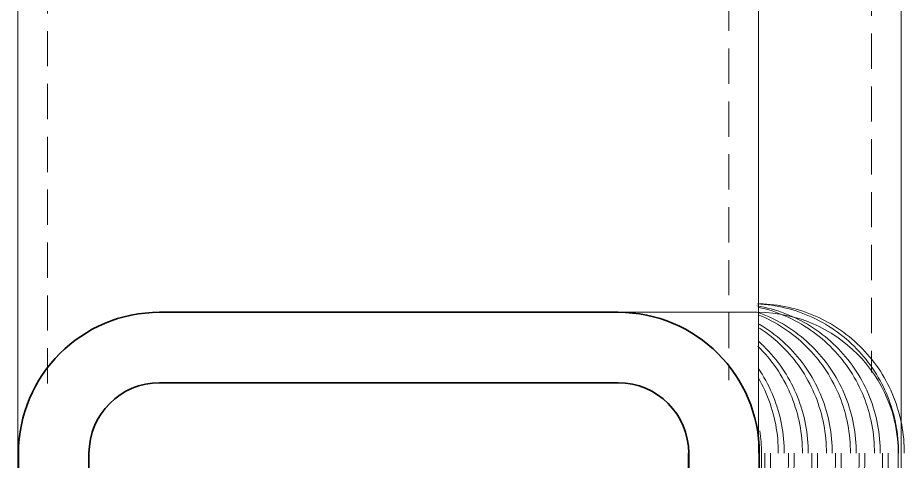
# Model space of a CAD drawing. Header units: centimetres. Extents: x -13467 to 3766, y -437 to 1921.
# Drawn here: x -13122.09 to -13110.12, y 448.52 to 454.51 of the extents above; entities that cross this region are included whole.
import ezdxf

# ---------------------------------------------------------------- set-up
doc = ezdxf.new("R2010")
doc.units = ezdxf.units.CM
doc.linetypes.add('Hidden', pattern=[0.714375, 0.47625, -0.238125])
doc.layers.add('S-BEAM', color=7, linetype='Continuous', lineweight=9)
doc.layers.add('S-COLS', color=7, linetype='Continuous', lineweight=9)
pattern_1 = [(45, (-5050.647, 712), (-25.14472, 25.14472), []), (45, (-5050.647, 750.1), (-25.14472, 25.14472), [])]

# ---------------------------------------------------------------- blocks, each defined once
blk = doc.blocks.new('FP_1-Sección 1-1')
at = {"layer": 'S-COLS'}
blk.add_line((-13112.09, 448.625), (-13112.09, 515.53), dxfattribs=at)
blk = doc.blocks.new('FP_2-Sección 1-1')
at = {"layer": 'S-COLS'}
blk.add_line((-13122.09, 515.53), (-13122.09, 448.625), dxfattribs=at)
blk = doc.blocks.new('HSS Rectangular-Column - 100 x 100 mm-1472442-Sección 1-1')
at = {"layer": 'S-COLS', "true_color": 0xc0c0c0}
h = blk.add_hatch(dxfattribs=at)
h.set_pattern_fill('FP_6', color=9, style=0, pattern_type=2)
h.set_pattern_definition(pattern_1)
h.paths.add_polyline_path([(-13114.908, 46.025), (-13113.995, 46.025), (-13113.995, 440.53), (-13120.185, 440.53), (-13120.111, 436.818), (-13118.723, 436.818), (-13118.564, 436.5), (-13120.185, 436.5), (-13120.111, 241.818), (-13118.723, 241.818), (-13118.564, 241.5), (-13120.185, 241.5), (-13120.185, 46.025)])
h.paths.add_polyline_path([(-13113.995, 441.483), (-13113.995, 449.578), (-13120.185, 449.574), (-13120.175, 441.483), (-13114.908, 441.483)])
h.paths.add_polyline_path([(-13120.185, 450.526), (-13120.175, 450.53), (-13113.995, 450.53), (-13113.995, 507.27), (-13118.801, 507.27), (-13118.801, 515.53), (-13120.185, 515.53), (-13120.185, 450.53)])
h.paths.add_polyline_path([(-13113.995, 508.181), (-13113.995, 515.53), (-13117.497, 515.53), (-13117.497, 509.842), (-13117.195, 509.02), (-13116.433, 508.587), (-13114.908, 508.333)])
at = {"layer": 'S-COLS', "linetype": 'Hidden'}
for p, q in [((-13121.69, 449.568), (-13121.69, 515.53)), ((-13112.49, 515.53), (-13112.49, 449.615))]:
    blk.add_line(p, q, dxfattribs=at)
at = {"layer": 'S-COLS'}
for name in ['FP_2-Sección 1-1', 'FP_1-Sección 1-1']:
    blk.add_blockref(name, (0, 0), dxfattribs=at)
blk = doc.blocks.new('FP_4-Sección 1-1')
at = {"layer": 'S-COLS'}
blk.add_line((-13110.164, 46.025), (-13110.164, 470.014), dxfattribs=at)
blk = doc.blocks.new('HSS Rectangular-Column - 100 x 100 mm-V3-Sección 1-1')
at = {"layer": 'S-COLS', "linetype": 'Hidden'}
blk.add_line((-13110.564, 470.014), (-13110.564, 449.715), dxfattribs=at)
at = {"layer": 'S-COLS'}
blk.add_blockref('FP_4-Sección 1-1', (0, 0), dxfattribs=at)
blk = doc.blocks.new('FP_5-Sección 1-1')
at = {"layer": 'S-BEAM', "color": 9, "true_color": 0xc0c0c0}
for p, q in [((-13112.063, 450.609), (-13112.111, 450.618)), ((-13112.058, 450.642), (-13112.106, 450.645)), ((-13112.047, 450.588), (-13112.094, 450.599)), ((-13112.028, 450.645), (-13112.076, 450.646)), ((-13112.016, 450.599), (-13112.063, 450.609)), ((-13112.009, 450.637), (-13112.058, 450.642)), ((-13112, 450.576), (-13112.047, 450.588)), ((-13111.979, 450.642), (-13112.028, 450.645)), ((-13111.968, 450.588), (-13112.016, 450.599)), ((-13111.961, 450.632), (-13112.009, 450.637)), ((-13111.953, 450.562), (-13112, 450.576)), ((-13111.931, 450.637), (-13111.979, 450.642)), ((-13111.921, 450.576), (-13111.968, 450.588)), ((-13111.913, 450.626), (-13111.961, 450.632)), ((-13111.907, 450.548), (-13111.953, 450.562)), ((-13111.883, 450.632), (-13111.931, 450.637)), ((-13111.875, 450.562), (-13111.921, 450.576)), ((-13111.865, 450.618), (-13111.913, 450.626)), ((-13111.834, 450.626), (-13111.883, 450.632)), ((-13111.828, 450.548), (-13111.875, 450.562)), ((-13111.817, 450.609), (-13111.865, 450.618)), ((-13111.787, 450.618), (-13111.834, 450.626)), ((-13111.77, 450.599), (-13111.817, 450.609)), ((-13111.739, 450.609), (-13111.787, 450.618)), ((-13111.723, 450.588), (-13111.77, 450.599)), ((-13111.691, 450.599), (-13111.739, 450.609)), ((-13111.676, 450.576), (-13111.723, 450.588)), ((-13111.644, 450.588), (-13111.691, 450.599)), ((-13111.629, 450.562), (-13111.676, 450.576)), ((-13111.597, 450.576), (-13111.644, 450.588)), ((-13111.583, 450.548), (-13111.629, 450.562)), ((-13111.55, 450.562), (-13111.597, 450.576)), ((-13111.504, 450.548), (-13111.55, 450.562)), ((-13112.061, 450.516), (-13112.107, 450.532)), ((-13112.05, 450.479), (-13112.095, 450.498)), ((-13112.016, 450.498), (-13112.061, 450.516)), ((-13112.006, 450.459), (-13112.05, 450.479)), ((-13111.971, 450.479), (-13112.016, 450.498)), ((-13111.962, 450.438), (-13112.006, 450.459)), ((-13111.927, 450.459), (-13111.971, 450.479)), ((-13111.919, 450.415), (-13111.962, 450.438)), ((-13111.883, 450.438), (-13111.927, 450.459)), ((-13111.861, 450.532), (-13111.907, 450.548)), ((-13111.84, 450.415), (-13111.883, 450.438)), ((-13111.815, 450.516), (-13111.861, 450.532)), ((-13111.782, 450.532), (-13111.828, 450.548)), ((-13111.77, 450.498), (-13111.815, 450.516)), ((-13111.737, 450.516), (-13111.782, 450.532)), ((-13111.726, 450.479), (-13111.77, 450.498)), ((-13111.692, 450.498), (-13111.737, 450.516)), ((-13111.681, 450.459), (-13111.726, 450.479)), ((-13111.647, 450.479), (-13111.692, 450.498)), ((-13111.638, 450.438), (-13111.681, 450.459)), ((-13111.603, 450.459), (-13111.647, 450.479)), ((-13111.594, 450.415), (-13111.638, 450.438)), ((-13111.559, 450.438), (-13111.603, 450.459)), ((-13111.537, 450.532), (-13111.583, 450.548)), ((-13111.516, 450.415), (-13111.559, 450.438)), ((-13111.491, 450.516), (-13111.537, 450.532)), ((-13111.458, 450.532), (-13111.504, 450.548)), ((-13111.446, 450.498), (-13111.491, 450.516)), ((-13111.412, 450.516), (-13111.458, 450.532)), ((-13111.401, 450.479), (-13111.446, 450.498)), ((-13111.367, 450.498), (-13111.412, 450.516)), ((-13111.357, 450.459), (-13111.401, 450.479)), ((-13111.323, 450.479), (-13111.367, 450.498)), ((-13111.313, 450.438), (-13111.357, 450.459)), ((-13111.278, 450.459), (-13111.323, 450.479)), ((-13111.27, 450.415), (-13111.313, 450.438)), ((-13111.235, 450.438), (-13111.278, 450.459)), ((-13111.191, 450.415), (-13111.235, 450.438)), ((-13112.038, 450.343), (-13112.08, 450.368)), ((-13111.997, 450.316), (-13112.038, 450.343)), ((-13111.876, 450.392), (-13111.919, 450.415)), ((-13111.834, 450.368), (-13111.876, 450.392)), ((-13111.797, 450.392), (-13111.84, 450.415)), ((-13111.792, 450.343), (-13111.834, 450.368)), ((-13111.755, 450.368), (-13111.797, 450.392)), ((-13111.751, 450.316), (-13111.792, 450.343)), ((-13111.714, 450.343), (-13111.755, 450.368)), ((-13111.673, 450.316), (-13111.714, 450.343)), ((-13111.552, 450.392), (-13111.594, 450.415)), ((-13111.51, 450.368), (-13111.552, 450.392)), ((-13111.473, 450.392), (-13111.516, 450.415)), ((-13111.468, 450.343), (-13111.51, 450.368)), ((-13111.431, 450.368), (-13111.473, 450.392)), ((-13111.427, 450.316), (-13111.468, 450.343)), ((-13111.389, 450.343), (-13111.431, 450.368)), ((-13111.349, 450.316), (-13111.389, 450.343)), ((-13111.227, 450.392), (-13111.27, 450.415)), ((-13111.185, 450.368), (-13111.227, 450.392)), ((-13111.149, 450.392), (-13111.191, 450.415)), ((-13111.144, 450.343), (-13111.185, 450.368)), ((-13111.107, 450.368), (-13111.149, 450.392)), ((-13111.103, 450.316), (-13111.144, 450.343)), ((-13111.065, 450.343), (-13111.107, 450.368)), ((-13111.024, 450.316), (-13111.065, 450.343)), ((-13112.036, 450.289), (-13112.076, 450.316)), ((-13111.996, 450.261), (-13112.036, 450.289)), ((-13111.957, 450.289), (-13111.997, 450.316)), ((-13111.957, 450.232), (-13111.996, 450.261)), ((-13111.917, 450.261), (-13111.957, 450.289)), ((-13111.919, 450.202), (-13111.957, 450.232)), ((-13111.882, 450.17), (-13111.919, 450.202)), ((-13111.878, 450.232), (-13111.917, 450.261)), ((-13111.84, 450.202), (-13111.878, 450.232)), ((-13111.803, 450.17), (-13111.84, 450.202)), ((-13111.711, 450.289), (-13111.751, 450.316)), ((-13111.672, 450.261), (-13111.711, 450.289)), ((-13111.633, 450.289), (-13111.673, 450.316)), ((-13111.633, 450.232), (-13111.672, 450.261)), ((-13111.593, 450.261), (-13111.633, 450.289)), ((-13111.595, 450.202), (-13111.633, 450.232)), ((-13111.557, 450.17), (-13111.595, 450.202)), ((-13111.554, 450.232), (-13111.593, 450.261)), ((-13111.516, 450.202), (-13111.554, 450.232)), ((-13111.479, 450.17), (-13111.516, 450.202)), ((-13111.387, 450.289), (-13111.427, 450.316)), ((-13111.347, 450.261), (-13111.387, 450.289)), ((-13111.308, 450.289), (-13111.349, 450.316)), ((-13111.309, 450.232), (-13111.347, 450.261)), ((-13111.27, 450.202), (-13111.309, 450.232)), ((-13111.269, 450.261), (-13111.308, 450.289)), ((-13111.233, 450.17), (-13111.27, 450.202)), ((-13111.23, 450.232), (-13111.269, 450.261)), ((-13111.192, 450.202), (-13111.23, 450.232)), ((-13111.154, 450.17), (-13111.192, 450.202)), ((-13111.063, 450.289), (-13111.103, 450.316)), ((-13111.023, 450.261), (-13111.063, 450.289)), ((-13110.984, 450.289), (-13111.024, 450.316)), ((-13110.984, 450.232), (-13111.023, 450.261)), ((-13110.944, 450.261), (-13110.984, 450.289)), ((-13110.946, 450.202), (-13110.984, 450.232)), ((-13110.909, 450.17), (-13110.946, 450.202)), ((-13110.906, 450.232), (-13110.944, 450.261)), ((-13110.867, 450.202), (-13110.906, 450.232)), ((-13110.83, 450.17), (-13110.867, 450.202)), ((-13112.055, 450.106), (-13112.091, 450.139)), ((-13112.02, 450.072), (-13112.055, 450.106)), ((-13111.845, 450.139), (-13111.882, 450.17)), ((-13111.809, 450.106), (-13111.845, 450.139)), ((-13111.774, 450.072), (-13111.809, 450.106)), ((-13111.766, 450.139), (-13111.803, 450.17)), ((-13111.73, 450.106), (-13111.766, 450.139)), ((-13111.695, 450.072), (-13111.73, 450.106)), ((-13111.521, 450.139), (-13111.557, 450.17)), ((-13111.485, 450.106), (-13111.521, 450.139)), ((-13111.45, 450.072), (-13111.485, 450.106)), ((-13111.442, 450.139), (-13111.479, 450.17)), ((-13111.406, 450.106), (-13111.442, 450.139)), ((-13111.371, 450.072), (-13111.406, 450.106)), ((-13111.196, 450.139), (-13111.233, 450.17)), ((-13111.16, 450.106), (-13111.196, 450.139)), ((-13111.125, 450.072), (-13111.16, 450.106)), ((-13111.118, 450.139), (-13111.154, 450.17)), ((-13111.082, 450.106), (-13111.118, 450.139)), ((-13111.047, 450.072), (-13111.082, 450.106)), ((-13110.872, 450.139), (-13110.909, 450.17)), ((-13110.836, 450.106), (-13110.872, 450.139)), ((-13110.801, 450.072), (-13110.836, 450.106)), ((-13110.793, 450.139), (-13110.83, 450.17)), ((-13110.758, 450.106), (-13110.793, 450.139)), ((-13110.722, 450.072), (-13110.758, 450.106)), ((-13112.064, 450.037), (-13112.098, 450.072)), ((-13112.031, 450.002), (-13112.064, 450.037)), ((-13111.998, 449.966), (-13112.031, 450.002)), ((-13111.985, 450.037), (-13112.02, 450.072)), ((-13111.966, 449.929), (-13111.998, 449.966)), ((-13111.952, 450.002), (-13111.985, 450.037)), ((-13111.919, 449.966), (-13111.952, 450.002)), ((-13111.888, 449.929), (-13111.919, 449.966)), ((-13111.74, 450.037), (-13111.774, 450.072)), ((-13111.706, 450.002), (-13111.74, 450.037)), ((-13111.674, 449.966), (-13111.706, 450.002)), ((-13111.661, 450.037), (-13111.695, 450.072)), ((-13111.642, 449.929), (-13111.674, 449.966)), ((-13111.628, 450.002), (-13111.661, 450.037)), ((-13111.595, 449.966), (-13111.628, 450.002)), ((-13111.564, 449.929), (-13111.595, 449.966)), ((-13111.415, 450.037), (-13111.45, 450.072)), ((-13111.382, 450.002), (-13111.415, 450.037)), ((-13111.35, 449.966), (-13111.382, 450.002)), ((-13111.337, 450.037), (-13111.371, 450.072)), ((-13111.318, 449.929), (-13111.35, 449.966)), ((-13111.303, 450.002), (-13111.337, 450.037)), ((-13111.271, 449.966), (-13111.303, 450.002)), ((-13111.239, 449.929), (-13111.271, 449.966)), ((-13111.091, 450.037), (-13111.125, 450.072)), ((-13111.058, 450.002), (-13111.091, 450.037)), ((-13111.025, 449.966), (-13111.058, 450.002)), ((-13111.013, 450.037), (-13111.047, 450.072)), ((-13110.994, 449.929), (-13111.025, 449.966)), ((-13110.979, 450.002), (-13111.013, 450.037)), ((-13110.947, 449.966), (-13110.979, 450.002)), ((-13110.915, 449.929), (-13110.947, 449.966)), ((-13110.767, 450.037), (-13110.801, 450.072)), ((-13110.733, 450.002), (-13110.767, 450.037)), ((-13110.701, 449.966), (-13110.733, 450.002)), ((-13110.688, 450.037), (-13110.722, 450.072)), ((-13110.669, 449.929), (-13110.701, 449.966)), ((-13110.655, 450.002), (-13110.688, 450.037)), ((-13110.622, 449.966), (-13110.655, 450.002)), ((-13110.591, 449.929), (-13110.622, 449.966)), ((-13111.936, 449.891), (-13111.966, 449.929)), ((-13111.906, 449.853), (-13111.936, 449.891)), ((-13111.877, 449.814), (-13111.906, 449.853)), ((-13111.857, 449.891), (-13111.888, 449.929)), ((-13111.827, 449.853), (-13111.857, 449.891)), ((-13111.798, 449.814), (-13111.827, 449.853)), ((-13111.611, 449.891), (-13111.642, 449.929)), ((-13111.582, 449.853), (-13111.611, 449.891)), ((-13111.553, 449.814), (-13111.582, 449.853)), ((-13111.533, 449.891), (-13111.564, 449.929)), ((-13111.503, 449.853), (-13111.533, 449.891)), ((-13111.474, 449.814), (-13111.503, 449.853)), ((-13111.287, 449.891), (-13111.318, 449.929)), ((-13111.257, 449.853), (-13111.287, 449.891)), ((-13111.228, 449.814), (-13111.257, 449.853)), ((-13111.209, 449.891), (-13111.239, 449.929)), ((-13111.179, 449.853), (-13111.209, 449.891)), ((-13111.15, 449.814), (-13111.179, 449.853)), ((-13110.963, 449.891), (-13110.994, 449.929)), ((-13110.933, 449.853), (-13110.963, 449.891)), ((-13110.904, 449.814), (-13110.933, 449.853)), ((-13110.884, 449.891), (-13110.915, 449.929)), ((-13110.854, 449.853), (-13110.884, 449.891)), ((-13110.826, 449.814), (-13110.854, 449.853)), ((-13110.639, 449.891), (-13110.669, 449.929)), ((-13110.609, 449.853), (-13110.639, 449.891)), ((-13110.58, 449.814), (-13110.609, 449.853)), ((-13110.56, 449.891), (-13110.591, 449.929)), ((-13110.53, 449.853), (-13110.56, 449.891)), ((-13110.501, 449.814), (-13110.53, 449.853)), ((-13112.068, 449.733), (-13112.095, 449.774)), ((-13112.042, 449.692), (-13112.068, 449.733)), ((-13111.849, 449.774), (-13111.877, 449.814)), ((-13111.822, 449.733), (-13111.849, 449.774)), ((-13111.796, 449.692), (-13111.822, 449.733)), ((-13111.77, 449.774), (-13111.798, 449.814)), ((-13111.743, 449.733), (-13111.77, 449.774)), ((-13111.718, 449.692), (-13111.743, 449.733)), ((-13111.525, 449.774), (-13111.553, 449.814)), ((-13111.498, 449.733), (-13111.525, 449.774)), ((-13111.472, 449.692), (-13111.498, 449.733)), ((-13111.446, 449.774), (-13111.474, 449.814)), ((-13111.419, 449.733), (-13111.446, 449.774)), ((-13111.393, 449.692), (-13111.419, 449.733)), ((-13111.2, 449.774), (-13111.228, 449.814)), ((-13111.174, 449.733), (-13111.2, 449.774)), ((-13111.148, 449.692), (-13111.174, 449.733)), ((-13111.122, 449.774), (-13111.15, 449.814)), ((-13111.095, 449.733), (-13111.122, 449.774)), ((-13111.069, 449.692), (-13111.095, 449.733)), ((-13110.876, 449.774), (-13110.904, 449.814)), ((-13110.849, 449.733), (-13110.876, 449.774)), ((-13110.823, 449.692), (-13110.849, 449.733)), ((-13110.798, 449.774), (-13110.826, 449.814)), ((-13110.771, 449.733), (-13110.798, 449.774)), ((-13110.745, 449.692), (-13110.771, 449.733)), ((-13110.552, 449.774), (-13110.58, 449.814)), ((-13110.525, 449.733), (-13110.552, 449.774)), ((-13110.499, 449.692), (-13110.525, 449.733)), ((-13110.473, 449.774), (-13110.501, 449.814)), ((-13110.446, 449.733), (-13110.473, 449.774)), ((-13110.42, 449.692), (-13110.446, 449.733)), ((-13112.072, 449.608), (-13112.095, 449.65)), ((-13112.049, 449.565), (-13112.072, 449.608)), ((-13112.017, 449.65), (-13112.042, 449.692)), ((-13111.993, 449.608), (-13112.017, 449.65)), ((-13111.97, 449.565), (-13111.993, 449.608)), ((-13111.771, 449.65), (-13111.796, 449.692)), ((-13111.747, 449.608), (-13111.771, 449.65)), ((-13111.724, 449.565), (-13111.747, 449.608)), ((-13111.693, 449.65), (-13111.718, 449.692)), ((-13111.669, 449.608), (-13111.693, 449.65)), ((-13111.646, 449.565), (-13111.669, 449.608)), ((-13111.447, 449.65), (-13111.472, 449.692)), ((-13111.423, 449.608), (-13111.447, 449.65)), ((-13111.4, 449.565), (-13111.423, 449.608)), ((-13111.368, 449.65), (-13111.393, 449.692)), ((-13111.344, 449.608), (-13111.368, 449.65)), ((-13111.321, 449.565), (-13111.344, 449.608)), ((-13111.123, 449.65), (-13111.148, 449.692)), ((-13111.099, 449.608), (-13111.123, 449.65)), ((-13111.076, 449.565), (-13111.099, 449.608)), ((-13111.044, 449.65), (-13111.069, 449.692)), ((-13111.02, 449.608), (-13111.044, 449.65)), ((-13110.997, 449.565), (-13111.02, 449.608)), ((-13110.798, 449.65), (-13110.823, 449.692)), ((-13110.774, 449.608), (-13110.798, 449.65)), ((-13110.751, 449.565), (-13110.774, 449.608)), ((-13110.72, 449.65), (-13110.745, 449.692)), ((-13110.696, 449.608), (-13110.72, 449.65)), ((-13110.673, 449.565), (-13110.696, 449.608)), ((-13110.474, 449.65), (-13110.499, 449.692)), ((-13110.45, 449.608), (-13110.474, 449.65)), ((-13110.427, 449.565), (-13110.45, 449.608)), ((-13110.395, 449.65), (-13110.42, 449.692)), ((-13110.371, 449.608), (-13110.395, 449.65)), ((-13110.349, 449.565), (-13110.371, 449.608)), ((-13112.027, 449.521), (-13112.049, 449.565)), ((-13112.006, 449.477), (-13112.027, 449.521)), ((-13111.948, 449.521), (-13111.97, 449.565)), ((-13111.927, 449.477), (-13111.948, 449.521)), ((-13111.702, 449.521), (-13111.724, 449.565)), ((-13111.682, 449.477), (-13111.702, 449.521)), ((-13111.624, 449.521), (-13111.646, 449.565)), ((-13111.603, 449.477), (-13111.624, 449.521)), ((-13111.378, 449.521), (-13111.4, 449.565)), ((-13111.357, 449.477), (-13111.378, 449.521)), ((-13111.3, 449.521), (-13111.321, 449.565)), ((-13111.279, 449.477), (-13111.3, 449.521)), ((-13111.054, 449.521), (-13111.076, 449.565)), ((-13111.033, 449.477), (-13111.054, 449.521)), ((-13110.975, 449.521), (-13110.997, 449.565)), ((-13110.954, 449.477), (-13110.975, 449.521)), ((-13110.73, 449.521), (-13110.751, 449.565)), ((-13110.709, 449.477), (-13110.73, 449.521)), ((-13110.651, 449.521), (-13110.673, 449.565)), ((-13110.63, 449.477), (-13110.651, 449.521)), ((-13110.405, 449.521), (-13110.427, 449.565)), ((-13110.384, 449.477), (-13110.405, 449.521)), ((-13110.327, 449.521), (-13110.349, 449.565)), ((-13110.306, 449.477), (-13110.327, 449.521)), ((-13111.986, 449.433), (-13112.006, 449.477)), ((-13111.967, 449.388), (-13111.986, 449.433)), ((-13111.95, 449.342), (-13111.967, 449.388)), ((-13111.908, 449.433), (-13111.927, 449.477)), ((-13111.889, 449.388), (-13111.908, 449.433)), ((-13111.871, 449.342), (-13111.889, 449.388)), ((-13111.662, 449.433), (-13111.682, 449.477)), ((-13111.643, 449.388), (-13111.662, 449.433)), ((-13111.626, 449.342), (-13111.643, 449.388)), ((-13111.583, 449.433), (-13111.603, 449.477)), ((-13111.565, 449.388), (-13111.583, 449.433)), ((-13111.547, 449.342), (-13111.565, 449.388)), ((-13111.338, 449.433), (-13111.357, 449.477)), ((-13111.319, 449.388), (-13111.338, 449.433)), ((-13111.301, 449.342), (-13111.319, 449.388)), ((-13111.259, 449.433), (-13111.279, 449.477)), ((-13111.24, 449.388), (-13111.259, 449.433)), ((-13111.223, 449.342), (-13111.24, 449.388)), ((-13111.013, 449.433), (-13111.033, 449.477)), ((-13110.995, 449.388), (-13111.013, 449.433)), ((-13110.977, 449.342), (-13110.995, 449.388)), ((-13110.935, 449.433), (-13110.954, 449.477)), ((-13110.916, 449.388), (-13110.935, 449.433)), ((-13110.898, 449.342), (-13110.916, 449.388)), ((-13110.689, 449.433), (-13110.709, 449.477)), ((-13110.67, 449.388), (-13110.689, 449.433)), ((-13110.653, 449.342), (-13110.67, 449.388)), ((-13110.61, 449.433), (-13110.63, 449.477)), ((-13110.592, 449.388), (-13110.61, 449.433)), ((-13110.574, 449.342), (-13110.592, 449.388)), ((-13110.365, 449.433), (-13110.384, 449.477)), ((-13110.346, 449.388), (-13110.365, 449.433)), ((-13110.328, 449.342), (-13110.346, 449.388)), ((-13110.286, 449.433), (-13110.306, 449.477)), ((-13110.267, 449.388), (-13110.286, 449.433)), ((-13110.25, 449.342), (-13110.267, 449.388)), ((-13111.933, 449.296), (-13111.95, 449.342)), ((-13111.918, 449.25), (-13111.933, 449.296)), ((-13111.904, 449.203), (-13111.918, 449.25)), ((-13111.855, 449.296), (-13111.871, 449.342)), ((-13111.839, 449.25), (-13111.855, 449.296)), ((-13111.825, 449.203), (-13111.839, 449.25)), ((-13111.609, 449.296), (-13111.626, 449.342)), ((-13111.594, 449.25), (-13111.609, 449.296)), ((-13111.58, 449.203), (-13111.594, 449.25)), ((-13111.531, 449.296), (-13111.547, 449.342)), ((-13111.515, 449.25), (-13111.531, 449.296)), ((-13111.501, 449.203), (-13111.515, 449.25)), ((-13111.285, 449.296), (-13111.301, 449.342)), ((-13111.27, 449.25), (-13111.285, 449.296)), ((-13111.255, 449.203), (-13111.27, 449.25)), ((-13111.206, 449.296), (-13111.223, 449.342)), ((-13111.191, 449.25), (-13111.206, 449.296)), ((-13111.177, 449.203), (-13111.191, 449.25)), ((-13110.961, 449.296), (-13110.977, 449.342)), ((-13110.945, 449.25), (-13110.961, 449.296)), ((-13110.931, 449.203), (-13110.945, 449.25)), ((-13110.882, 449.296), (-13110.898, 449.342)), ((-13110.867, 449.25), (-13110.882, 449.296)), ((-13110.852, 449.203), (-13110.867, 449.25)), ((-13110.636, 449.296), (-13110.653, 449.342)), ((-13110.621, 449.25), (-13110.636, 449.296)), ((-13110.607, 449.203), (-13110.621, 449.25)), ((-13110.558, 449.296), (-13110.574, 449.342)), ((-13110.542, 449.25), (-13110.558, 449.296)), ((-13110.528, 449.203), (-13110.542, 449.25)), ((-13110.312, 449.296), (-13110.328, 449.342)), ((-13110.297, 449.25), (-13110.312, 449.296)), ((-13110.282, 449.203), (-13110.297, 449.25)), ((-13110.233, 449.296), (-13110.25, 449.342)), ((-13110.218, 449.25), (-13110.233, 449.296)), ((-13110.204, 449.203), (-13110.218, 449.25)), ((-13111.891, 449.157), (-13111.904, 449.203)), ((-13111.879, 449.109), (-13111.891, 449.157)), ((-13111.812, 449.157), (-13111.825, 449.203)), ((-13111.8, 449.109), (-13111.812, 449.157)), ((-13111.566, 449.157), (-13111.58, 449.203)), ((-13111.555, 449.109), (-13111.566, 449.157)), ((-13111.488, 449.157), (-13111.501, 449.203)), ((-13111.476, 449.109), (-13111.488, 449.157)), ((-13111.242, 449.157), (-13111.255, 449.203)), ((-13111.23, 449.109), (-13111.242, 449.157)), ((-13111.164, 449.157), (-13111.177, 449.203)), ((-13111.152, 449.109), (-13111.164, 449.157)), ((-13110.918, 449.157), (-13110.931, 449.203)), ((-13110.906, 449.109), (-13110.918, 449.157)), ((-13110.839, 449.157), (-13110.852, 449.203)), ((-13110.827, 449.109), (-13110.839, 449.157)), ((-13110.594, 449.157), (-13110.607, 449.203)), ((-13110.582, 449.109), (-13110.594, 449.157)), ((-13110.515, 449.157), (-13110.528, 449.203)), ((-13110.503, 449.109), (-13110.515, 449.157)), ((-13110.269, 449.157), (-13110.282, 449.203)), ((-13110.257, 449.109), (-13110.269, 449.157)), ((-13110.191, 449.157), (-13110.204, 449.203)), ((-13110.179, 449.109), (-13110.191, 449.157)), ((-13111.868, 449.062), (-13111.879, 449.109)), ((-13111.858, 449.014), (-13111.868, 449.062)), ((-13111.85, 448.966), (-13111.858, 449.014)), ((-13111.789, 449.062), (-13111.8, 449.109)), ((-13111.78, 449.014), (-13111.789, 449.062)), ((-13111.771, 448.966), (-13111.78, 449.014)), ((-13111.544, 449.062), (-13111.555, 449.109)), ((-13111.534, 449.014), (-13111.544, 449.062)), ((-13111.526, 448.966), (-13111.534, 449.014)), ((-13111.465, 449.062), (-13111.476, 449.109)), ((-13111.455, 449.014), (-13111.465, 449.062)), ((-13111.447, 448.966), (-13111.455, 449.014)), ((-13111.219, 449.062), (-13111.23, 449.109)), ((-13111.21, 449.014), (-13111.219, 449.062)), ((-13111.201, 448.966), (-13111.21, 449.014)), ((-13111.141, 449.062), (-13111.152, 449.109)), ((-13111.131, 449.014), (-13111.141, 449.062)), ((-13111.123, 448.966), (-13111.131, 449.014)), ((-13110.895, 449.062), (-13110.906, 449.109)), ((-13110.885, 449.014), (-13110.895, 449.062)), ((-13110.877, 448.966), (-13110.885, 449.014)), ((-13110.817, 449.062), (-13110.827, 449.109)), ((-13110.807, 449.014), (-13110.817, 449.062)), ((-13110.798, 448.966), (-13110.807, 449.014)), ((-13110.571, 449.062), (-13110.582, 449.109)), ((-13110.561, 449.014), (-13110.571, 449.062)), ((-13110.553, 448.966), (-13110.561, 449.014)), ((-13110.492, 449.062), (-13110.503, 449.109)), ((-13110.483, 449.014), (-13110.492, 449.062)), ((-13110.474, 448.966), (-13110.483, 449.014)), ((-13110.247, 449.062), (-13110.257, 449.109)), ((-13110.237, 449.014), (-13110.247, 449.062)), ((-13110.228, 448.966), (-13110.237, 449.014)), ((-13110.168, 449.062), (-13110.179, 449.109)), ((-13110.158, 449.014), (-13110.168, 449.062)), ((-13110.15, 448.966), (-13110.158, 449.014)), ((-13111.843, 448.918), (-13111.85, 448.966)), ((-13111.836, 448.869), (-13111.843, 448.918)), ((-13111.764, 448.918), (-13111.771, 448.966)), ((-13111.758, 448.869), (-13111.764, 448.918)), ((-13111.518, 448.918), (-13111.526, 448.966)), ((-13111.512, 448.869), (-13111.518, 448.918)), ((-13111.44, 448.918), (-13111.447, 448.966)), ((-13111.433, 448.869), (-13111.44, 448.918)), ((-13111.194, 448.918), (-13111.201, 448.966)), ((-13111.188, 448.869), (-13111.194, 448.918)), ((-13111.115, 448.918), (-13111.123, 448.966)), ((-13111.109, 448.869), (-13111.115, 448.918)), ((-13110.87, 448.918), (-13110.877, 448.966)), ((-13110.863, 448.869), (-13110.87, 448.918)), ((-13110.791, 448.918), (-13110.798, 448.966)), ((-13110.785, 448.869), (-13110.791, 448.918)), ((-13110.545, 448.918), (-13110.553, 448.966)), ((-13110.539, 448.869), (-13110.545, 448.918)), ((-13110.467, 448.918), (-13110.474, 448.966)), ((-13110.461, 448.869), (-13110.467, 448.918)), ((-13110.221, 448.918), (-13110.228, 448.966)), ((-13110.215, 448.869), (-13110.221, 448.918)), ((-13110.142, 448.918), (-13110.15, 448.966)), ((-13110.136, 448.869), (-13110.142, 448.918)), ((-13111.831, 448.821), (-13111.836, 448.869)), ((-13111.828, 448.772), (-13111.831, 448.821)), ((-13111.825, 448.723), (-13111.828, 448.772)), ((-13111.753, 448.821), (-13111.758, 448.869)), ((-13111.749, 448.772), (-13111.753, 448.821)), ((-13111.746, 448.723), (-13111.749, 448.772)), ((-13111.507, 448.821), (-13111.512, 448.869)), ((-13111.503, 448.772), (-13111.507, 448.821)), ((-13111.501, 448.723), (-13111.503, 448.772)), ((-13111.428, 448.821), (-13111.433, 448.869)), ((-13111.425, 448.772), (-13111.428, 448.821)), ((-13111.422, 448.723), (-13111.425, 448.772)), ((-13111.183, 448.821), (-13111.188, 448.869)), ((-13111.179, 448.772), (-13111.183, 448.821)), ((-13111.176, 448.723), (-13111.179, 448.772)), ((-13111.104, 448.821), (-13111.109, 448.869)), ((-13111.1, 448.772), (-13111.104, 448.821)), ((-13111.098, 448.723), (-13111.1, 448.772)), ((-13110.858, 448.821), (-13110.863, 448.869)), ((-13110.855, 448.772), (-13110.858, 448.821)), ((-13110.852, 448.723), (-13110.855, 448.772)), ((-13110.78, 448.821), (-13110.785, 448.869)), ((-13110.776, 448.772), (-13110.78, 448.821)), ((-13110.773, 448.723), (-13110.776, 448.772)), ((-13110.534, 448.821), (-13110.539, 448.869)), ((-13110.53, 448.772), (-13110.534, 448.821)), ((-13110.528, 448.723), (-13110.53, 448.772)), ((-13110.456, 448.821), (-13110.461, 448.869)), ((-13110.452, 448.772), (-13110.456, 448.821)), ((-13110.449, 448.723), (-13110.452, 448.772)), ((-13110.21, 448.821), (-13110.215, 448.869)), ((-13110.206, 448.772), (-13110.21, 448.821)), ((-13110.203, 448.723), (-13110.206, 448.772)), ((-13110.131, 448.821), (-13110.136, 448.869)), ((-13110.127, 448.772), (-13110.131, 448.821)), ((-13110.125, 448.723), (-13110.127, 448.772)), ((-13111.823, 448.674), (-13111.825, 448.723)), ((-13111.823, 448.625), (-13111.823, 448.674)), ((-13111.745, 448.674), (-13111.746, 448.723)), ((-13111.745, 448.625), (-13111.745, 448.674)), ((-13111.499, 448.674), (-13111.501, 448.723)), ((-13111.499, 448.625), (-13111.499, 448.674)), ((-13111.42, 448.674), (-13111.422, 448.723)), ((-13111.42, 448.625), (-13111.42, 448.674)), ((-13111.175, 448.674), (-13111.176, 448.723)), ((-13111.175, 448.625), (-13111.175, 448.674)), ((-13111.096, 448.674), (-13111.098, 448.723)), ((-13111.096, 448.625), (-13111.096, 448.674)), ((-13110.851, 448.674), (-13110.852, 448.723)), ((-13110.85, 448.625), (-13110.851, 448.674)), ((-13110.772, 448.674), (-13110.773, 448.723)), ((-13110.772, 448.625), (-13110.772, 448.674)), ((-13110.526, 448.674), (-13110.528, 448.723)), ((-13110.526, 448.625), (-13110.526, 448.674)), ((-13110.448, 448.674), (-13110.449, 448.723)), ((-13110.447, 448.625), (-13110.448, 448.674)), ((-13110.202, 448.674), (-13110.203, 448.723)), ((-13110.202, 448.625), (-13110.202, 448.674)), ((-13110.123, 448.674), (-13110.125, 448.723)), ((-13110.123, 448.625), (-13110.123, 448.674))]:
    blk.add_line(p, q, dxfattribs=at)
at = {"layer": 'S-BEAM'}
blk.add_line((-13112.109, 450.53), (-13113.955, 450.53), dxfattribs=at)
blk = doc.blocks.new('HSS Square - HSS 100mm-1469840-Sección 1-1')
at = {"layer": 'S-BEAM', "true_color": 0xc0c0c0}
h = blk.add_hatch(dxfattribs=at)
h.set_pattern_fill('FP_8', color=9, style=0, pattern_type=2)
h.set_pattern_definition([(89.638, (-13112.263, 712.001), (-0.15881893, 25.1445053), []), (89.638, (-13112.263, 750.101), (-0.15881893, 25.1445053), [])])
h.paths.add_polyline_path([(-13110.204, 442.435), (-13110.204, 448.625), (-13112.05, 448.625), (-13112.05, 442.435)])
at = {"layer": 'S-BEAM'}
for p, q in [((-13112.05, 442.435), (-13112.05, 448.625)), ((-13110.204, 448.625), (-13110.204, 442.435))]:
    blk.add_line(p, q, dxfattribs=at)
for centre, end_param in [((-13112.109, 448.625), 6.273043), ((-13113.955, 448.625), 4.872538)]:
    blk.add_ellipse(centre, major_axis=(0, 1.905), ratio=0.99998, start_param=4.712389, end_param=end_param, dxfattribs=at)
blk.add_blockref('FP_5-Sección 1-1', (0, 0), dxfattribs=at)
blk = doc.blocks.new('FP_8-Sección 1-1')
at = {"layer": 'S-BEAM'}
blk.add_line((-13120.175, 450.53), (-13120.184, 450.53), dxfattribs=at)
blk = doc.blocks.new('HSS Square - HSS 100mm-1469844-Sección 1-1')
at = {"layer": 'S-BEAM', "true_color": 0xc0c0c0}
h = blk.add_hatch(dxfattribs=at)
h.set_pattern_fill('FP_6', color=9, style=0, pattern_type=2)
h.set_pattern_definition(pattern_1)
h.paths.add_polyline_path([(-13120.175, 440.53), (-13113.985, 440.53), (-13112.638, 441.088), (-13112.08, 442.435), (-13112.08, 448.625), (-13112.638, 449.972), (-13113.985, 450.53), (-13120.175, 450.53), (-13121.522, 449.972), (-13122.08, 448.625), (-13122.08, 442.435), (-13121.522, 441.088)])
h.paths.add_polyline_path([(-13113.985, 441.483), (-13120.175, 441.483), (-13120.849, 441.762), (-13121.128, 442.435), (-13121.128, 448.625), (-13120.849, 449.299), (-13120.175, 449.578), (-13113.985, 449.578), (-13113.312, 449.299), (-13113.033, 448.625), (-13113.033, 442.435), (-13113.312, 441.762)])
at = {"layer": 'S-BEAM', "lineweight": 35}
for p, q in [((-13113.985, 450.53), (-13120.175, 450.53)), ((-13120.175, 449.578), (-13113.985, 449.578)), ((-13122.08, 448.625), (-13122.08, 442.435)), ((-13121.128, 442.435), (-13121.128, 448.625)), ((-13113.033, 448.625), (-13113.033, 442.435)), ((-13112.08, 442.435), (-13112.08, 448.625))]:
    blk.add_line(p, q, dxfattribs=at)
at = {"layer": 'S-BEAM'}
for p, q in [((-13122.089, 442.435), (-13122.089, 448.625)), ((-13113.042, 442.435), (-13113.042, 448.625))]:
    blk.add_line(p, q, dxfattribs=at)
at = {"layer": 'S-BEAM', "lineweight": 35}
for centre, radius, start, end in [((-13120.175, 448.625), 1.905, 90, 180), ((-13113.985, 448.625), 1.905, 0, 90), ((-13120.175, 448.625), 0.953, 90, 180), ((-13113.985, 448.625), 0.953, 0, 90)]:
    blk.add_arc(centre, radius, start, end, dxfattribs=at)
at = {"layer": 'S-BEAM'}
blk.add_blockref('FP_8-Sección 1-1', (0, 0), dxfattribs=at)
blk = doc.blocks.new('PQ_RVR_EST-01_ZZ_ZZ_MO_T_A_rvt-1-Sección 1-1')
at = {"layer": 'S-BEAM', "lineweight": 9}
for name in ['HSS Square - HSS 100mm-1469840-Sección 1-1', 'HSS Square - HSS 100mm-1469844-Sección 1-1']:
    blk.add_blockref(name, (0, 0), dxfattribs=at)
at = {"layer": 'S-COLS', "lineweight": 9}
for name in ['HSS Rectangular-Column - 100 x 100 mm-1472442-Sección 1-1', 'HSS Rectangular-Column - 100 x 100 mm-V3-Sección 1-1']:
    blk.add_blockref(name, (0, 0), dxfattribs=at)

msp = doc.modelspace()

# ---------------------------------------------------------------- block references
at = {"lineweight": 5}
msp.add_blockref('PQ_RVR_EST-01_ZZ_ZZ_MO_T_A_rvt-1-Sección 1-1', (0, 0), dxfattribs=at)

doc.saveas('drawing.dxf')
